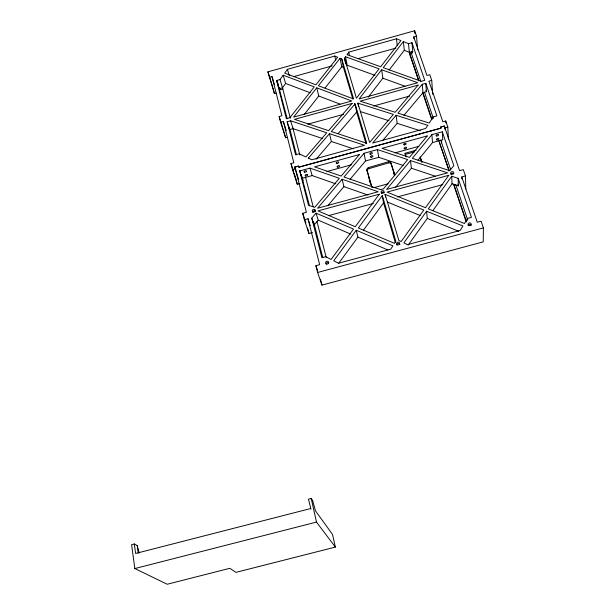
<?xml version="1.0" encoding="UTF-8"?>
<svg xmlns="http://www.w3.org/2000/svg" width="615" height="615" viewBox="0 0 615 615"><rect width="100%" height="100%" fill="white"/><g stroke="black" fill="none" stroke-linecap="round" stroke-linejoin="round"><path stroke-width="0.92" d="M465.486 175.952L461.757 176.966L477.271 222.23L481.099 221.2L483.405 227.896L483.236 241.864L321.96 285.106L317.594 272.476L315.887 265.68L319.646 264.673L308.015 218.756L304.34 219.755L302.726 213.328L306.385 212.329L294.931 167.142L298.498 166.165L298.782 167.257L441.063 128.181L440.694 127.097L444.322 126.106L459.582 170.632L463.303 169.617L465.486 175.952L465.763 189.066M467.638 218.402L464.463 223.529L428.294 208.854L451.71 176.244L458.152 178.335L471.444 217.372L467.638 218.402L467.669 220.193M427.733 125.322L425.665 128.474L372.675 143.034L396.114 115.282L427.894 125.368L427.548 125.591M344.5 58.225L345.53 56.757L379.086 68.834L356.416 98.185L344.5 58.225L345.607 63.883M348.774 52.144L346.998 54.666L380.693 66.758L400.911 40.59L396.467 38.791L348.774 52.144L349.412 55.565M408.168 245.116L427.294 218.402L426.595 211.214L462.934 226.005L460.166 230.487L407.514 244.647L403.871 242.879L426.595 211.214M432.814 210.691L452.056 183.816L451.71 176.244M276.619 80.527L279.133 88.714L282.485 87.776L285.606 83.448L283.177 75.207L314.265 86.892L289.85 117.757L286.382 118.718L276.619 80.527L280.017 79.581L283.177 75.207M287.428 69.318L284.691 73.108L315.91 84.816L337.697 57.272L334.814 56.057L287.428 69.318L289.265 75.776M338.55 263.474L357.907 237.144L356.246 230.248L392.893 245.831L390.771 249.16L338.496 263.22L333.722 260.791L356.246 230.248M363.334 230.364L383.552 202.85L382.269 195.562L358.337 228.027L394.476 243.348L395.822 241.249L382.269 195.562M368.231 97.232L382.861 78.197L381.646 69.749L417.685 82.725L359.106 98.969L381.646 69.749M389.111 70.064L404.301 50.299L403.371 41.582L408.506 43.665L411.95 42.704L424.765 80.334L421.244 81.311L383.245 67.673L403.371 41.582M304.141 114.621L318.778 96.017L316.748 87.83L351.78 101.006L293.593 117.142L316.748 87.83M325.028 88.076L341.802 66.751L340.08 58.279L341.763 58.986L353.617 98.954L318.393 85.746L340.08 58.279M395.683 187.291L411.389 168.226L410.497 160.553L447.597 172.861L386.604 189.466L410.497 160.553M418.031 160.169L432.506 142.595L442.762 139.79L442.3 131.802L431.907 134.654L412.334 158.332L449.542 170.632L453.847 165.704L442.3 131.802M431.492 130.811L430.923 130.964M327.818 205.764L343.9 186.645L342.101 179.249L378.187 191.757L317.632 208.239L342.101 179.249M350.081 179.303L365.525 160.953L378.779 157.325L403.163 165.473M382.568 140.697L397.167 123.354L396.114 115.282M403.878 115.382L422.966 92.696L426.449 91.727L425.788 83.325L422.259 84.309L397.913 113.145L429.216 123.054L433.275 116.85L436.865 115.858L425.788 83.325M364.034 153.281L343.985 177.02L380.516 189.643L383.46 188.843L407.653 159.608L377.456 149.591L364.034 153.281L365.525 160.953M311.774 218.125L314.011 225.09L318.201 220.17L316.025 213.144L311.774 218.125L321.883 257.693L325.635 256.678L331.093 259.453L353.525 229.088L316.025 213.144M316.095 159.277L331.377 141.481L329.463 133.67L364.48 145.286L311.828 159.762L308.384 158.14M338.142 133.609L356.662 112.03L355.093 103.92L331.308 131.533L366.755 143.257L355.093 103.92M329.463 133.67L308.276 158.263L308.676 158.278M371.606 186.422L366.917 170.009A2.222 1.907 -12.4 0 1 368.523 167.595L388.342 161.776A2.229 1.907 -10.7 0 1 391.048 163.013L394.792 175.214M367.132 171.131A2.222 1.899 -12.3 0 1 368.739 168.718L388.519 162.913A2.222 1.899 -10.7 0 1 391.217 164.144L394.615 175.229M276.166 93.057L274.405 93.549L267.894 71.855L414.633 30.75L416.493 36.154L417.685 49.846M269.278 77.344L271.984 76.591L274.513 84.701M413.91 38.745L413.749 36.923L416.493 36.154M293.547 76.683L332.231 65.874M358.022 58.663L395.783 48.116M404.301 50.299L409.375 52.367L412.773 51.422L411.95 42.704M279.802 88.529L280.171 89.736L282.854 88.991L280.017 79.581M418.661 80.849L409.498 53.659L412.219 52.898L412.096 51.614M287.374 137.268L285.568 137.768L280.594 122.3L279.141 116.519L281.908 115.751L271.984 76.591M280.594 122.3L283.377 121.524L286.259 130.641M413.749 36.923L426.964 75.484L429.777 74.699L431.738 80.388L428.916 81.172L442.838 121.785L445.729 120.994L447.797 126.99L448.389 139.128M287.159 121.755L290.634 120.794L326.773 132.779L305.909 156.971L299.136 153.788L295.584 154.765L287.159 121.755L289.588 129.611L293.024 128.658L322.483 138.506M307.869 124.199L343.647 114.305M373.636 106.003L409.651 96.032M299.943 183.554L297.299 184.285L292.509 169.632L290.98 163.544L293.824 162.76L283.377 121.524M298.552 179.242L294.762 167.057L298.613 166.004L298.89 167.096L440.878 128.097L440.509 127.021L444.422 125.944L445.137 129.611M292.509 169.632L295.223 168.894M445.037 127.751L447.797 126.99M299.72 170.932L309.968 168.118L339.342 178.296L314.788 207.332L308.499 205.31L299.72 170.932L302.057 178.35L312.166 175.575L335.736 183.8M326.842 171.554L351.749 164.728M395.168 152.828L418.823 146.347M405.777 156.241L405.054 153.266L416.094 150.237M405.2 154.419L414.379 151.905M388.111 183.762L374.374 187.513A2.245 1.937 -12 0 1 373.789 187.598M328.349 215.704L373.274 203.496M397.467 196.923L442.723 184.631M304.34 219.755L308.945 233.454L312.52 232.485M317.594 272.476L483.405 227.896M139.205 552.985L137.222 545.59L134.316 543.975L131.595 544.675L134.839 568.552L167.203 584.25L229.856 568.306L235.906 572.373L335.383 547.081L332.492 534.381L315.418 510.773L312.658 500.502L311.236 498.488L308.461 499.196L310.959 509.166M310.529 508.582L135.615 553.462L134.316 543.975M134.839 568.552L316.479 522.089L335.383 547.081M357.899 103.143L393.354 114.405L369.623 142.465L357.899 103.143L358.576 106.756M360.329 111.553L389.057 120.755M397.167 123.354L420.36 130.78M452.056 183.816L458.406 185.899L458.152 178.335M331.377 141.481L353.225 148.784M411.389 168.226L435.497 176.282M343.9 186.645L367.947 195.04M374.958 75.33L347.183 65.252L345.53 56.757M382.861 78.197L405.108 86.269M285.606 83.448L310.183 92.757M318.778 96.017L340.072 104.089M385.098 194.332L423.789 210.076L401.149 241.549L398.851 240.434L385.098 194.332L385.567 197.069M387.235 201.997L420.083 215.45M427.294 218.402L458.767 231.286M341.802 66.751L343.462 67.458L352.802 99M318.201 220.17L350.804 234.115M357.907 237.144L387.888 249.967M314.588 209.469L315.026 210.899M315.887 265.68L317.648 270.792M425.949 90.244L426.449 91.727M457.806 184.108L458.406 185.899M411.666 51.268L412.219 52.898M411.066 52.513L420.845 81.418M424.511 92.258L433.367 118.449M440.694 140.128L441.608 142.834L441.455 140.228L441.655 142.949L450.818 170.071M455.715 184.531L467.631 219.786M409.375 52.367L418.853 80.504M422.836 92.296L432.014 119.525M449.219 170.54L438.733 140.397M453.778 184.07L466.554 221.954M422.935 93.534L431.184 118.011M439.564 142.857L449.073 171.085M453.678 184.738L465.64 220.247M302.726 213.328L305.909 222.83M308.015 218.756L310.268 225.62M290.98 163.544L293.524 171.354M294.093 173.092L295.507 177.428M420.291 157.025L422.059 162.491M420.114 157.263L421.582 161.814M279.141 116.519L282.47 126.898M283.023 128.627L283.853 131.218M294.931 167.142L295.769 169.732M294.762 167.057L295.592 169.655M405.054 153.266L406.207 156.91M267.894 71.855L272.752 87.23M299.936 170.409L300.404 172.223L299.82 170.57M301.227 174.821L309.522 205.848M290.634 120.794L293.024 128.658M356.662 112.03L366.063 143.772M383.552 202.85L395.337 242.656M309.968 168.118L312.166 175.575M366.917 170.009L371.875 187.337M282.485 87.776L290.311 118.134M292.925 128.066L299.797 154.926M305.494 177.012L313.227 206.817M316.963 221.531L326.288 257.7M279.748 88.083L280.171 89.736M287.236 118.787L277.196 81.142L279.133 88.714M289.842 128.965L296.468 154.865M302.157 177.066L303.103 180.772M313.781 222.492L322.775 257.624M288.819 126.598L289.588 129.611M301.127 174.714L302.057 178.35M313.004 221.177L314.011 225.09M273.037 88.137L274.405 93.549M284.13 132.087L285.568 137.768M295.792 178.296L297.299 184.285M307.585 228.05L308.945 233.454M320.492 279.287L321.96 285.106M311.236 498.488L316.479 522.089M334.814 56.057L335.705 60.293M341.763 58.986L343.462 67.458M354.501 103.489L354.855 105.296M368.523 167.595L368.739 168.718M377.456 149.591L378.779 157.325M388.342 161.776L388.519 162.913M391.048 163.013L391.217 164.144M137.222 545.59L138.26 553.116M396.467 38.791L397.282 45.771M408.506 43.665L409.498 53.659M414.633 30.75L414.879 33.502M422.259 84.309L422.966 92.696M431.907 134.654L432.506 142.595M431.738 80.388L432.706 94.272M445.729 120.994L445.829 122.869M461.757 176.966L461.811 178.834M356.938 112.791A2.867 2.375 -13.1 0 1 356.262 112.583M394.407 175.344A2.967 2.552 -10 0 1 394.123 173.407M394.546 173.622A2.983 2.56 -10 0 1 393.792 171.17M369.907 181.34A2.96 2.552 -12.6 0 1 369.876 182.67M369.161 180.226A2.96 2.552 -12.6 0 1 369.623 180.733M368.731 178.012A2.967 2.56 -12.6 0 1 369.454 180.472M372.682 187.383A2.245 1.937 -12 0 1 371.66 186.237M312.766 212.482A1.514 1.322 -17.7 0 1 315.549 211.368M381.338 193.471A1.522 1.322 -11.1 0 1 384.175 192.695M450.833 174.23A1.545 1.322 -5.4 0 1 453.655 173.791M396.79 244.962A1.568 1.399 -9.3 0 1 399.873 244.509M326.05 264.004A1.553 1.391 -17.6 0 1 328.718 262.936M468.107 225.413A1.591 1.391 -2.4 0 1 471.175 225.313M448.796 175.29L425.488 207.716L387.012 192.103L448.796 175.29M379.286 194.209L355.27 226.72L317.947 210.899L379.286 194.209M427.256 135.93L409.49 157.386L382.084 148.323L427.256 135.93M359.414 154.549L341.217 176.067L314.557 166.857L359.414 154.549M418.123 85.101L395.153 112.268L360.129 101.183L418.123 85.101M352.126 103.397L328.618 130.641L294.524 119.364L352.126 103.397M404.793 148.815A1.345 0.692 -18.4 0 0 406.653 147.677A1.345 0.692 -18.4 0 0 404.647 147.6A1.345 0.692 -18.4 0 0 404.793 148.815M404.309 144.902A1.353 0.707 -18.5 0 0 406.184 143.756A1.353 0.707 -18.5 0 0 404.163 143.672A1.353 0.707 -18.5 0 0 404.309 144.902M336.928 163.39A1.338 0.707 -16 0 0 338.719 162.268A1.338 0.707 -16 0 0 336.636 162.199A1.338 0.707 -16 0 0 336.928 163.39M337.85 167.165A1.33 0.7 -15.9 0 0 339.634 166.05A1.33 0.7 -15.9 0 0 337.566 165.988A1.33 0.7 -15.9 0 0 337.85 167.165M371.129 157.24A1.338 0.7 -17.2 0 0 372.951 156.118A1.338 0.7 -17.2 0 0 370.907 156.041A1.338 0.7 -17.2 0 0 371.129 157.24M370.561 154.165A1.345 0.707 -17.3 0 0 372.39 153.027A1.345 0.707 -17.3 0 0 370.345 152.951A1.345 0.707 -17.3 0 0 370.561 154.165M437.004 139.974A1.353 0.692 -19.6 0 0 438.91 138.821A1.353 0.692 -19.6 0 0 436.927 138.736A1.353 0.692 -19.6 0 0 437.004 139.974M436.735 135.992A1.361 0.707 -19.7 0 0 438.649 134.831A1.361 0.707 -19.7 0 0 436.658 134.746A1.361 0.707 -19.7 0 0 436.735 135.992M305.67 175.852A1.322 0.692 -14.7 0 0 307.715 174.975A1.322 0.692 -14.7 0 0 305.909 174.583A1.322 0.692 -14.7 0 0 305.67 175.852M304.533 172.146A1.33 0.707 -14.7 0 0 306.593 171.254A1.33 0.707 -14.7 0 0 304.771 170.862A1.33 0.707 -14.7 0 0 304.533 172.146M326.726 264.019A1.561 1.399 -17.6 0 0 328.679 262.236A1.561 1.399 -17.6 0 0 326.119 261.675A1.561 1.399 -17.6 0 0 326.726 264.019M468.868 225.528A1.591 1.399 -2.5 0 0 471.221 224.237A1.591 1.399 -2.5 0 0 468.799 223.107A1.591 1.399 -2.5 0 0 468.868 225.528M397.344 244.778A1.576 1.399 -9.3 0 0 399.704 243.494A1.576 1.399 -9.3 0 0 397.359 242.348A1.576 1.399 -9.3 0 0 397.344 244.778M381.823 193.118A1.53 1.322 -11.2 0 0 384.121 191.872A1.53 1.322 -11.2 0 0 381.854 190.804A1.53 1.322 -11.2 0 0 381.823 193.118M313.335 211.967A1.514 1.322 -17.7 0 0 315.249 210.261A1.514 1.322 -17.7 0 0 312.766 209.753A1.514 1.322 -17.7 0 0 313.335 211.967M451.518 174.153A1.545 1.322 -5.4 0 0 453.809 172.907A1.545 1.322 -5.4 0 0 451.464 171.854A1.545 1.322 -5.4 0 0 451.518 174.153"/></g></svg>
